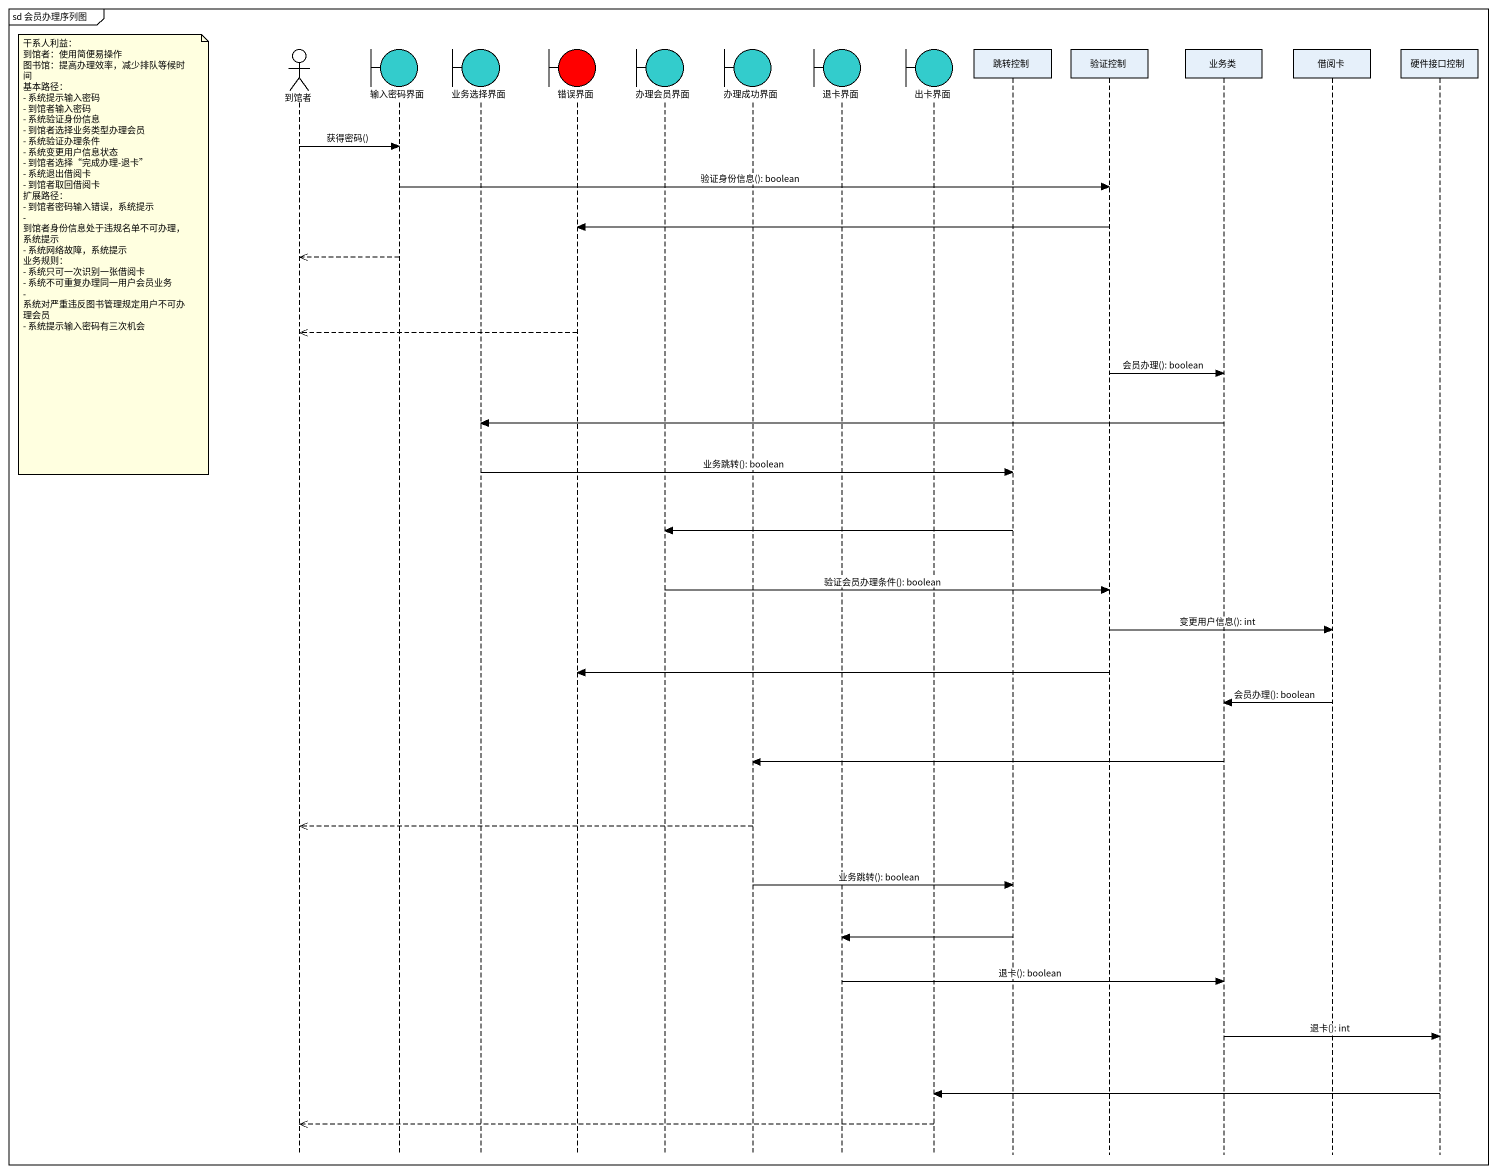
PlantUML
@startuml
mainframe sd 会员办理序列图
hide footbox
actor 到馆者
boundary 输入密码界面 #33CCCC
boundary 业务选择界面 #33CCCC
boundary 错误界面 #FF0000
boundary 办理会员界面 #33CCCC
boundary 办理成功界面 #33CCCC
boundary 退卡界面 #33CCCC
boundary 出卡界面 #33CCCC
participant 跳转控制
participant 验证控制
participant 业务类
participant 借阅卡
participant 硬件接口控制

到馆者 -> 输入密码界面 : 获得密码()
输入密码界面 -> 验证控制 : 验证身份信息(): boolean
验证控制 -> 错误界面
note left of 到馆者
  干系人利益：
  到馆者：使用简便易操作
  图书馆：提高办理效率，减少排队等候时间
  基本路径：
  - 系统提示输入密码
  - 到馆者输入密码
  - 系统验证身份信息
  - 到馆者选择业务类型办理会员
  - 系统验证办理条件
  - 系统变更用户信息状态
  - 到馆者选择“完成办理-退卡”
  - 系统退出借阅卡
  - 到馆者取回借阅卡
  扩展路径：
  - 到馆者密码输入错误，系统提示
  - 到馆者身份信息处于违规名单不可办理，系统提示
  - 系统网络故障，系统提示
  业务规则：
  - 系统只可一次识别一张借阅卡
  - 系统不可重复办理同一用户会员业务
  - 系统对严重违反图书管理规定用户不可办理会员
  - 系统提示输入密码有三次机会
end note
输入密码界面 -->> 到馆者
错误界面 -->> 到馆者
验证控制 -> 业务类 : 会员办理(): boolean
业务类 -> 业务选择界面
业务选择界面 -> 跳转控制 : 业务跳转(): boolean
跳转控制 -> 办理会员界面
办理会员界面 -> 验证控制 : 验证会员办理条件(): boolean
验证控制 -> 借阅卡 : 变更用户信息(): int
验证控制 -> 错误界面
借阅卡 -> 业务类 : 会员办理(): boolean
业务类 -> 办理成功界面
办理成功界面 -->> 到馆者
办理成功界面 -> 跳转控制 : 业务跳转(): boolean
跳转控制 -> 退卡界面
退卡界面 -> 业务类 : 退卡(): boolean
业务类 -> 硬件接口控制 : 退卡(): int
硬件接口控制 -> 出卡界面
出卡界面 -->> 到馆者
@enduml
